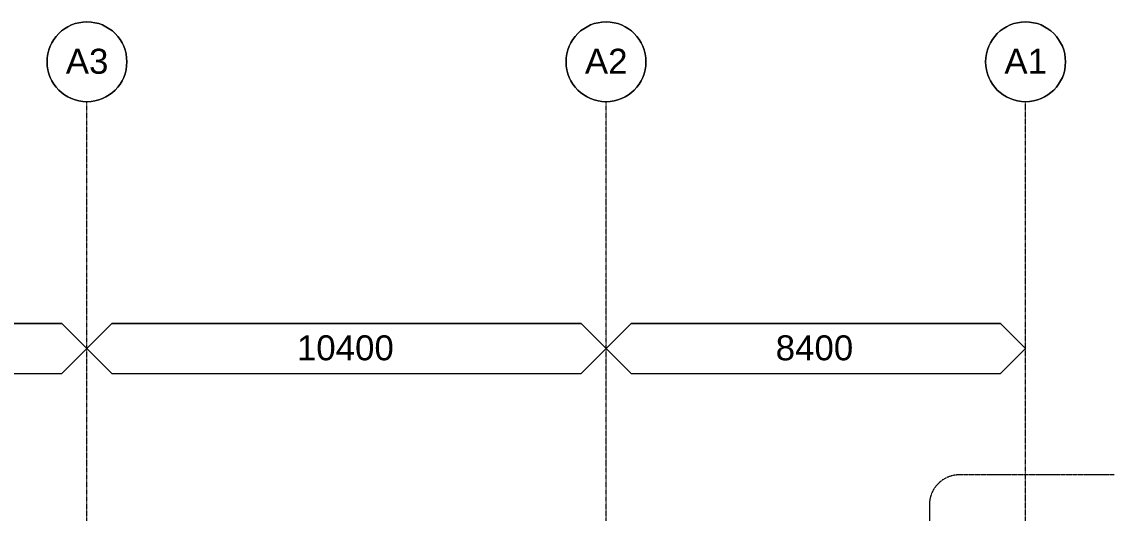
# Model space of a CAD drawing. Header units: millimetres. Extents: x 900982 to 1200730, y -305 to 27743.
# Drawn here: x 1000620 to 1022503, y 17901 to 27743 of the extents above; entities that cross this region are included whole.
import ezdxf

# ---------------------------------------------------------------- set-up
doc = ezdxf.new("R2010")
doc.units = ezdxf.units.MM
doc.linetypes.add('AEC_Double Dash', pattern=[39, 15, -4, 6, -4, 6, -4])
doc.linetypes.add('Grid Line', pattern=[21, 12, -3, 3, -3])
for name, color, linetype, lineweight in [('A-ANNO-NOTE', 131, 'Continuous', 5), ('A-ANNO-SYMB', 150, 'Continuous', 5), ('A-DETL-GENF', 92, 'Continuous', 5), ('S-GRID', 1, 'Continuous', 5), ('S-GRID-IDEN', 1, 'Continuous', 5)]:
    doc.layers.add(name, color=color, linetype=linetype, lineweight=lineweight)
doc.styles.add('Arial', font='arial.ttf', dxfattribs={"height": 500})

# ---------------------------------------------------------------- blocks, each defined once
blk = doc.blocks.new('Dimension - Grids _2D_ - 1-200-1905187-SECTION - GRIDS 2A')
at = {"layer": 'A-DETL-GENF'}
for p, q in [((971224, 21700), (970724, 21200)), ((970724, 21200), (971224, 21700)), ((980624, 21700), (971224, 21700)), ((971224, 21700), (980624, 21700)), ((981124, 21200), (980624, 21700)), ((981124, 21200), (980624, 21700)), ((970724, 21200), (971224, 20700)), ((970724, 21200), (971224, 20700)), ((980624, 20700), (981124, 21200)), ((981124, 21200), (980624, 20700)), ((971224, 20700), (980624, 20700)), ((971224, 20700), (980624, 20700))]:
    blk.add_line(p, q, dxfattribs=at)
blk = doc.blocks.new('Dimension - Grids _2D_ - 1-200-1905277-SECTION - GRIDS 2A')
at = {"layer": 'A-DETL-GENF'}
for p, q in [((1012824, 21700), (1012324, 21200)), ((1012324, 21200), (1012824, 21700)), ((1020224, 21700), (1012824, 21700)), ((1012824, 21700), (1020224, 21700)), ((1020724, 21200), (1020224, 21700)), ((1020724, 21200), (1020224, 21700)), ((1012324, 21200), (1012824, 20700)), ((1012324, 21200), (1012824, 20700)), ((1020224, 20700), (1020724, 21200)), ((1020724, 21200), (1020224, 20700)), ((1012824, 20700), (1020224, 20700)), ((1012824, 20700), (1020224, 20700))]:
    blk.add_line(p, q, dxfattribs=at)
blk = doc.blocks.new('Grid - A1-203820-SECTION - GRIDS 2A')
at = {"layer": 'S-GRID-IDEN'}
blk.add_circle((1012324, 26943), 800, dxfattribs=at)
for start, end in [(0, 180), (180, 360)]:
    blk.add_arc((1012324, 26943), 800, start, end, dxfattribs=at)

msp = doc.modelspace()

# ---------------------------------------------------------------- linework, layer by layer
at = {"layer": 'A-ANNO-SYMB', "linetype": 'AEC_Double Dash'}
for p, q in [((1022503, 18668), (1019402, 18668)), ((1018802, 18068), (1018802, 4486))]:
    msp.add_line(p, q, dxfattribs=at)
msp.add_arc((1019402, 18068), 600, 90, 180, dxfattribs=at)
at = {"layer": 'S-GRID', "linetype": 'Grid Line'}
for p, q in [((1001924, -305), (1001924, 26143)), ((1012324, -305), (1012324, 26143)), ((1020728, 3089), (1020728, 26143))]:
    msp.add_line(p, q, dxfattribs=at)

# ---------------------------------------------------------------- block references
at = {"layer": 'A-DETL-GENF'}
for name, p in [('Dimension - Grids _2D_ - 1-200-1905187-SECTION - GRIDS 2A', (20800, 0)), ('Dimension - Grids _2D_ - 1-200-1905187-SECTION - GRIDS 2A', (31200, 0)), ('Dimension - Grids _2D_ - 1-200-1905277-SECTION - GRIDS 2A', (0, 0))]:
    msp.add_blockref(name, p, dxfattribs=at)
at = {"layer": 'S-GRID-IDEN'}
for p in [(-10400, 0), (0, 0), (8404, 0)]:
    msp.add_blockref('Grid - A1-203820-SECTION - GRIDS 2A', p, dxfattribs=at)

# ---------------------------------------------------------------- texts
at = {"layer": 'A-ANNO-NOTE', "char_height": 500, "attachment_point": 1, "style": 'Arial'}
for s, insert, width in [('10400', (1006130, 21463), 2324.89), ('8400', (1015722, 21463), 1859.91)]:
    msp.add_mtext(s, dxfattribs=dict(at, insert=insert, width=width))
at = {"layer": 'S-GRID-IDEN', "char_height": 500, "width": 1026.16, "attachment_point": 1, "style": 'Arial'}
for s, insert in [('A3', (1001500, 27204)), ('A2', (1011900, 27204)), ('A1', (1020304, 27204))]:
    msp.add_mtext(s, dxfattribs=dict(at, insert=insert))

doc.saveas('drawing.dxf')
